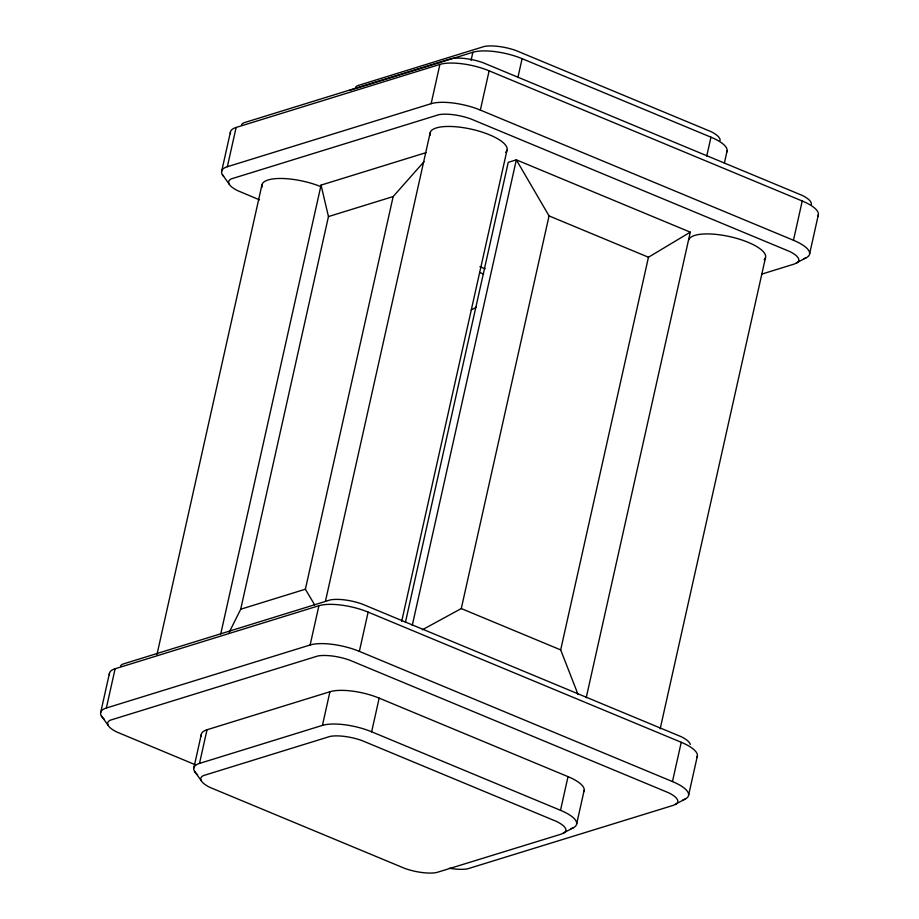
<?xml version="1.0" encoding="UTF-8"?>
<svg xmlns="http://www.w3.org/2000/svg" width="919" height="919" viewBox="0 0 919 919"><rect width="100%" height="100%" fill="white"/><g stroke="black" fill="none" stroke-linecap="round" stroke-linejoin="round"><path stroke-width="1.38" d="M100.642 712.684L109.418 673.42M221.64 171.382L230.416 132.118M104.456 719.416A36.369 11.533 12.6 0 1 106.351 708.021L115.128 668.756L318.904 605.724A36.369 11.533 12.6 0 1 368.128 612.111L681.243 742.288A36.369 11.533 12.6 0 1 696.809 757.451M223.616 176.333A36.369 11.533 12.6 0 1 227.349 166.718L236.126 127.454L439.902 64.422A36.369 11.533 12.6 0 1 489.126 70.82L802.241 200.997A36.369 11.533 12.6 0 1 817.807 216.149M156.988 654.443L262.007 184.616M220.744 633.938L321.064 185.11L426.094 152.623M193.794 768.077L201.318 734.419M197.608 774.809A36.369 11.533 12.6 0 1 199.503 763.413L207.028 729.755L329.944 691.731A36.369 11.533 12.6 0 1 379.168 698.13L568.022 776.647A36.369 11.533 12.6 0 1 583.599 791.81M229.187 632.352L240.698 609.228L328.462 216.574L321.064 185.11M314.746 605.012L305.384 589.217L393.16 196.563L423.992 161.71M106.351 708.021L310.128 644.989L318.904 605.724M227.349 166.718L431.126 103.686L439.902 64.422M325.498 601.015L430.207 132.589M199.503 763.413L322.42 725.39L329.944 691.731M471.068 60.355L472.883 52.268A36.369 11.533 12.6 0 1 522.107 58.667L710.961 137.184A36.369 11.533 12.6 0 1 726.538 152.347M682.874 799.955A36.369 11.533 12.6 0 0 672.467 781.564L359.352 651.376L368.128 612.111M803.872 258.664A36.369 11.533 12.6 0 0 793.465 240.261L480.35 110.085L489.126 70.82M570.917 828.708A36.369 11.533 12.6 0 0 560.51 810.305L371.644 731.788L379.168 698.13M517.891 77.518L522.107 58.667M401.683 621.37L507.012 150.142M405.417 622.358L508.241 162.341L516.329 159.849L690.284 232.162L586.207 697.774M412.252 625.448L516.329 159.849L549.057 215.908L648.458 257.24L690.284 232.162M422.326 629.791L461.281 608.562L549.057 215.908M578.074 694.523L560.682 649.894L648.458 257.24M560.51 810.305L568.022 776.647M706.757 156.035L710.961 137.184M576.627 824.044L584.151 790.386M724.379 163.042L727.09 150.923M660.175 728.836L765.504 257.619M672.467 781.564L681.243 742.288M793.465 240.261L802.241 200.997M688.584 795.291L697.36 756.027M809.582 254L818.358 214.736M761.61 274.161L794.372 264.017L806.147 257.768M563.278 833.349A27.26 8.65 12.6 0 0 556.558 821.471L361.856 740.53A27.26 8.65 12.6 0 0 330.093 736.406L203.386 775.602A27.26 8.65 12.6 0 0 210.106 787.468L404.797 868.421A27.26 8.65 12.6 0 0 436.559 872.545L561.417 834.073L573.192 827.812M449.46 868.237A27.26 8.65 12.6 0 0 467.656 868.811L673.386 805.32L685.16 799.071M471.229 309.99L476.249 307.245M349.967 90.292L472.883 52.268M328.462 216.574L393.16 196.563M240.698 609.228L305.384 589.217M479.879 266.671L485.14 268.865M479.695 272.461L483.647 274.103M259.514 199.848L237.952 190.784A27.26 8.65 12.6 0 1 231.232 178.906L438.8 114.703A27.26 8.65 12.6 0 1 470.562 118.827L789.513 251.427A27.26 8.65 12.6 0 1 796.233 263.305M461.281 608.562L560.682 649.894M195.54 764.849L116.954 732.075A27.26 8.65 12.6 0 1 110.234 720.209L317.813 655.994A27.26 8.65 12.6 0 1 349.576 660.129L668.515 792.729A27.26 8.65 12.6 0 1 675.235 804.596M222.352 174.599L229.199 184.145M194.518 771.294L201.353 780.84M101.366 715.901L108.201 725.447M262.099 187.143A39.391 12.498 12.6 0 1 280.192 178.47A39.391 12.498 12.6 0 1 321.432 186.89M201.376 735.97A36.369 11.533 12.6 0 1 207.028 729.755M322.42 725.39A36.369 11.533 12.6 0 1 371.644 731.788M310.128 644.989A36.369 11.533 12.6 0 1 359.352 651.376M109.476 674.971A36.369 11.533 12.6 0 1 115.128 668.756M120.619 665.873A27.26 8.65 12.6 0 1 122.767 664.115L330.346 599.9A27.26 8.65 12.6 0 1 362.109 604.036L681.048 736.636A27.26 8.65 12.6 0 1 690.295 744.516M430.299 135.104A39.391 12.498 12.6 0 1 471.918 129.303A39.391 12.498 12.6 0 1 505.622 152.336M720.059 140.573A27.26 8.65 12.6 0 0 710.778 131.532L516.087 50.579A27.26 8.65 12.6 0 0 484.324 46.455L357.606 85.651A27.26 8.65 12.6 0 0 355.446 87.408M230.474 133.669A36.369 11.533 12.6 0 1 236.126 127.454M241.605 124.57A27.26 8.65 12.6 0 1 243.765 122.813L451.344 58.609A27.26 8.65 12.6 0 1 483.107 62.733L802.046 195.333A27.26 8.65 12.6 0 1 811.339 204.374M431.126 103.686A36.369 11.533 12.6 0 1 480.35 110.085M688.699 240.054A39.391 12.498 12.6 0 1 734.166 237.688A39.391 12.498 12.6 0 1 764.126 259.801"/></g></svg>
